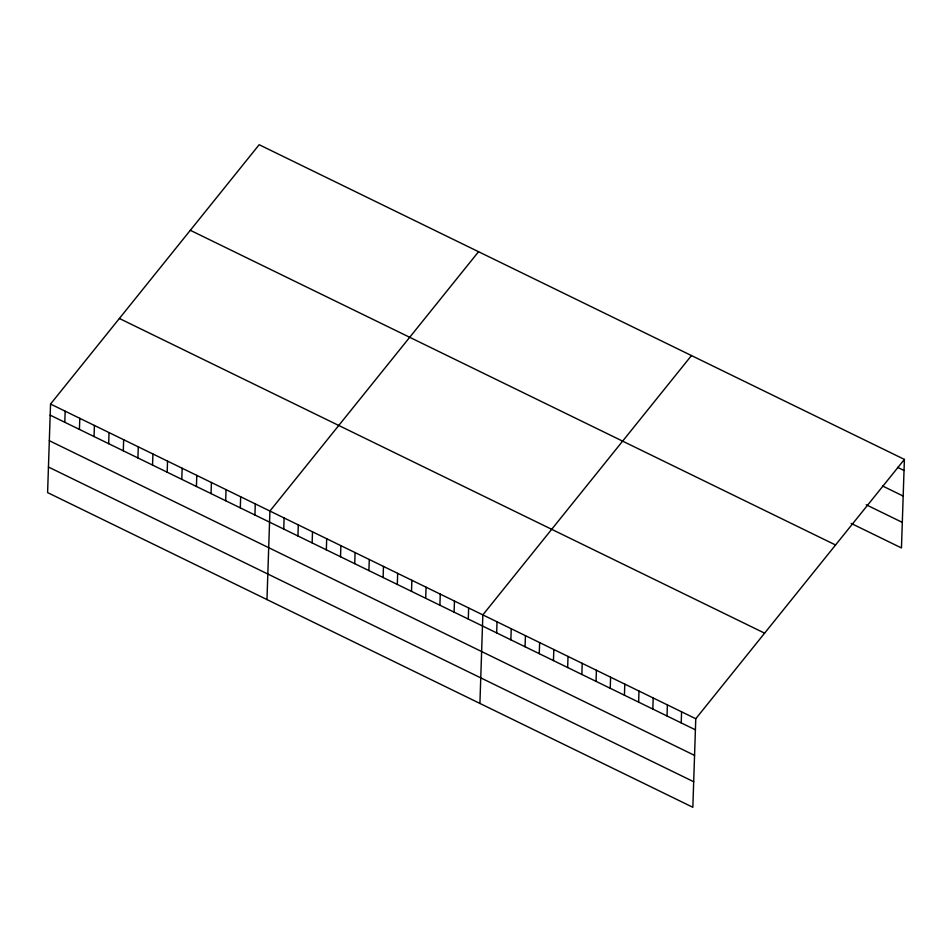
<?xml version="1.0" encoding="UTF-8"?>
<svg xmlns="http://www.w3.org/2000/svg" width="952" height="952" viewBox="0 0 952 952"><rect width="100%" height="100%" fill="white"/><g stroke="black" fill="none" stroke-linecap="round" stroke-linejoin="round"><path stroke-width="1.43" d="M50.539 404.053L47.6 492.589L692.842 807.284L695.769 718.736L904.4 459.411L259.158 144.716L50.539 404.053L695.769 718.736M64.796 422.272L65.164 411.193M79.421 429.4L79.789 418.321M94.046 436.54L94.415 425.449M108.671 443.668L109.04 432.589M123.296 450.808L123.665 439.717M137.921 457.936L138.29 446.857M152.546 465.064L152.915 453.985M167.171 472.204L167.54 461.113M181.796 479.332L182.165 468.253M196.421 486.472L196.79 475.381M211.046 493.6L211.415 482.521M225.672 500.728L226.04 489.649M240.297 507.868L240.666 496.777M254.922 514.996L255.291 503.917M266.976 599.582L269.916 511.045L478.547 251.721M283.744 529.05L284.113 517.971M297.94 535.976L298.309 524.897M312.137 542.902L312.506 531.823M326.334 549.828L326.703 538.737M340.53 556.741L340.899 545.663M354.727 563.667L355.084 552.588M368.912 570.593L369.281 559.514M383.109 577.519L383.477 566.428M397.305 584.445L397.674 573.354M411.502 591.359L411.871 580.28M425.699 598.284L426.068 587.205M439.895 605.21L440.264 594.119M454.092 612.136L454.461 601.045M468.289 619.05L468.646 607.971M479.915 703.433L482.842 614.897L691.473 355.56M496.67 632.902L497.039 621.823M510.867 639.827L511.236 628.736M525.064 646.741L525.433 635.662M539.26 653.667L539.629 642.588M553.457 660.593L553.826 649.514M567.654 667.519L568.023 656.428M581.851 674.444L582.207 663.354M596.035 681.358L596.404 670.279M610.232 688.284L610.601 677.205M624.429 695.21L624.798 684.131M638.625 702.136L638.994 691.045M652.822 709.05L653.191 697.971M667.019 715.975L667.388 704.896M681.216 722.901L681.584 711.822M904.4 459.411L901.461 547.947L851.136 523.398M897.581 467.349L904.031 470.49M882.54 485.984L903.186 496.052M866.177 504.762L902.306 522.386M190.317 230.301L835.558 544.984M119.381 318.48L764.623 633.163M50.17 415.143L695.412 729.827M49.325 440.693L694.555 755.388M48.445 467.027L693.687 781.723"/></g></svg>
